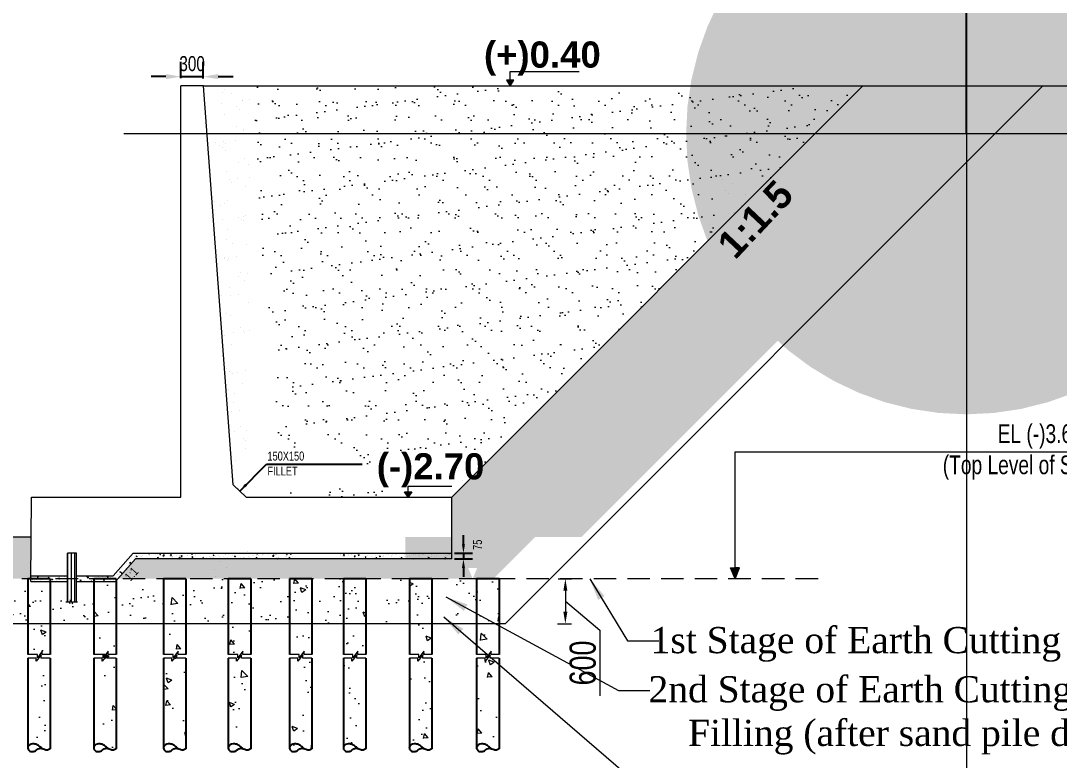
# Model space of a CAD drawing. Header units: inches. Extents: x -1277702 to 350617, y -622745 to 1282697.
# Drawn here: x -445983 to -432090, y 923710 to 933595 of the extents above; entities that cross this region are included whole.
import ezdxf

# ---------------------------------------------------------------- set-up
doc = ezdxf.new("R2010")
doc.units = ezdxf.units.IN
doc.header["$LTSCALE"] = 600
doc.header["$MEASUREMENT"] = 0
doc.linetypes.add('DASHED', pattern=[0.75, 0.5, -0.25])
for name, color, linetype, lineweight in [('DIM', 140, 'Continuous', 15), ('HATCH', 252, 'Continuous', 5), ('LINE', 7, 'Continuous', 20)]:
    doc.layers.add(name, color=color, linetype=linetype, lineweight=lineweight)
for name, color, linetype in [('P1', 7, 'Continuous'), ('TEXT', 7, 'Continuous'), ('TXT', 2, 'Continuous')]:
    doc.layers.add(name, color=color, linetype=linetype)
doc.styles.add('arial', font='swisscl.ttf')
doc.styles.add('BIG', font='ROMANT.SHX')
doc.styles.add('DIM', font='isocp3.shx')
doc.styles.add('dimText', font='ARIALN.TTF')
doc.dimstyles.new('dim_100', dxfattribs={"dimtxt": 200, "dimasz": 200, "dimexe": 200, "dimexo": 100, "dimgap": 70, "dimtad": 1, "dimdec": 0, "dimzin": 0, "dimdsep": 46, "dimtxsty": 'DIM', "dimcen": 150, "dimclrd": 5, "dimclre": 5, "dimclrt": 7, "dimadec": 0, "dimazin": 0, "dimtfac": 1, "dimtdec": 0, "dimtmove": 0, "dimatfit": 3, "dimfxl": 20, "dimtolj": 1, "dimtzin": 0, "dimarcsym": 0})
doc.dimstyles.new('dim_230', dxfattribs={"dimtxt": 460, "dimasz": 460, "dimexe": 230, "dimexo": 100, "dimgap": 100, "dimtad": 1, "dimdec": 0, "dimzin": 0, "dimdsep": 46, "dimtxsty": 'dimText', "dimcen": 0.09, "dimclrd": 256, "dimclre": 256, "dimclrt": 7, "dimadec": 0, "dimazin": 0, "dimtfac": 1, "dimtdec": 0, "dimtofl": 0, "dimtmove": 0, "dimatfit": 3, "dimfxl": 1, "dimtolj": 1, "dimtzin": 0, "dimlwd": -1, "dimlwe": -1, "dimarcsym": 0})
doc.dimstyles.new('dim_60', dxfattribs={"dimtxt": 120, "dimasz": 120, "dimexe": 60, "dimexo": 60, "dimgap": 50, "dimtad": 1, "dimdec": 0, "dimzin": 0, "dimdsep": 46, "dimtxsty": 'DIM', "dimcen": 0.09, "dimclrd": 5, "dimclre": 5, "dimclrt": 7, "dimadec": 0, "dimazin": 0, "dimtfac": 1, "dimtdec": 0, "dimtmove": 0, "dimatfit": 3, "dimfxl": 1, "dimtolj": 1, "dimtzin": 0, "dimarcsym": 0})
doc.dimstyles.new('dim_70', dxfattribs={"dimtxt": 140, "dimasz": 140, "dimexe": 70, "dimexo": 40, "dimgap": 50, "dimtad": 1, "dimdec": 0, "dimzin": 0, "dimdsep": 46, "dimtxsty": 'arial', "dimcen": 0.09, "dimclrd": 5, "dimclre": 5, "dimclrt": 7, "dimadec": 0, "dimazin": 0, "dimtfac": 1, "dimtdec": 0, "dimtmove": 0, "dimatfit": 3, "dimfxl": 1, "dimtolj": 1, "dimtzin": 0, "dimarcsym": 0})

# ---------------------------------------------------------------- blocks, each defined once
blk = doc.blocks.new('*D18')
at = {"layer": 'DEFPOINTS', "color": 0, "ltscale": 50}
for p in [(-443541, 932848), (-443841, 932729), (-443541, 932724)]:
    blk.add_point(p, dxfattribs=at)
at = {"layer": 'HATCH', "color": 5, "lineweight": -2, "ltscale": 50}
for p, q in [((-443841, 932829), (-443841, 933048)), ((-443541, 932824), (-443541, 933048)), ((-444041, 932848), (-444241, 932848)), ((-443841, 932848), (-443541, 932848)), ((-443341, 932848), (-443141, 932848))]:
    blk.add_line(p, q, dxfattribs=at)
at = {"layer": 'HATCH', "color": 5, "ltscale": 50}
for points in [[(-444041, 932882), (-444041, 932815), (-443841, 932848)], [(-443341, 932882), (-443341, 932815), (-443541, 932848)]]:
    blk.add_solid(points, dxfattribs=at)
at = {"layer": 'HATCH', "color": 7, "ltscale": 50, "insert": (-443691, 933021), "char_height": 200, "attachment_point": 5, "style": 'arial'}
blk.add_mtext('\\A1;300', dxfattribs=at)
blk = doc.blocks.new('*D20')
at = {"layer": 'DEFPOINTS', "color": 0, "ltscale": 500}
for p in [(-440539, 926401), (-440469, 926476), (-440061, 926401)]:
    blk.add_point(p, dxfattribs=at)
at = {"layer": 'DIM', "color": 5, "lineweight": -2, "ltscale": 500}
for p, q in [((-440061, 926596), (-440061, 926716)), ((-440181, 926476), (-439941, 926476)), ((-440181, 926401), (-439941, 926401)), ((-440061, 926476), (-440061, 926401)), ((-440061, 926281), (-440061, 926161))]:
    blk.add_line(p, q, dxfattribs=at)
at = {"layer": 'DIM', "color": 5, "ltscale": 500}
for points in [[(-440081, 926596), (-440041, 926596), (-440061, 926476)], [(-440081, 926281), (-440041, 926281), (-440061, 926401)]]:
    blk.add_solid(points, dxfattribs=at)
at = {"layer": 'DIM', "color": 7, "ltscale": 500, "insert": (-439873, 926590), "char_height": 120, "attachment_point": 5, "rotation": 90, "style": 'arial'}
blk.add_mtext('\\A1;75', dxfattribs=at)
blk = doc.blocks.new('DOT')
at = {"layer": 'DIM'}
for p, q in [((0, 62.633), (0, -75.16)), ((-75.247, 0), (71.067, 0))]:
    blk.add_line(p, q, dxfattribs=at)
at = {"layer": 'DIM', "const_width": 24.75}
blk.add_lwpolyline([(-12.625, 0, 1), (12.625, 0, 1)], format="xyb", close=True, dxfattribs=at)
blk = doc.blocks.new('RT')
at = {"layer": 'DIM', "ltscale": 50}
h = blk.add_hatch(dxfattribs=at)
h.set_pattern_fill('AR-CONC', color=8, scale=100, style=0)
h.set_pattern_definition([(50, (-3013919.5, 641592.65), (717.26018, -62.75213), [75, -825]), (355, (-3013919.5, 641592.65), (-138.75133, 752.19213), [60, -660]), (100.4514, (-3013859.75, 641587.4), (578.50938, 689.43954), [63.74019, -701.14211]), (46.1842, (-3013919.5, 641792.65), (1067.24105, -165.51901), [112.5, -1237.5]), (96.6356, (-3013830.6, 641778.9), (934.6627, 974.11787), [95.6103, -1051.713]), (351.1842, (-3013919.5, 641792.7), (934.66195, 974.1186), [90, -990]), (21, (-3013819.5, 641742.65), (596.90705, -402.61889), [75, -825]), (326, (-3013819.5, 641742.65), (243.31533, 725.15005), [60, -660]), (71.4514, (-3013769.8, 641709.1), (840.22263, 322.5305), [63.74019, -701.14211]), (37.5, (-3013919.52, 641592.65), (12.159855, 332.893854), [0, -652, 0, -670, 0, -662.5]), (7.5, (-3013919.52, 641592.65), (263.069537, 394.41171), [0, -382, 0, -637, 0, -252.5]), (327.5, (-3014142.52, 641592.65), (533.822436, -22.554872), [0, -250, 0, -780, 0, -1035]), (317.5, (-3014242.52, 641592.65), (583.18617, 100.10498), [0, -325, 0, -518, 0, -735])])
h.paths.add_polyline_path([(150, -2269), (138, -2291), (119, -2305), (97, -2311), (74, -2310), (52, -2302), (33, -2290), (15, -2276), (-6, -2267), (-29, -2266), (-52, -2273), (-64, -2281), (-86, -2289), (-109, -2290), (-130, -2283), (-150, -2271), (-150, 0), (150, 0)])
for points in [[(-150, -1014), (-44, -1014), (-44, -966), (22, -1055), (22, -1014), (150, -1014)], [(-150, -1063), (-29, -1063), (-29, -1015), (38, -1103), (38, -1063), (150, -1063)]]:
    blk.add_lwpolyline(points, dxfattribs=at)
at = {"layer": 'P1', "ltscale": 50}
for points in [[(-150, 0), (-150, -1014)], [(-150, 0), (150, 0)], [(150, 0), (150, -1014)], [(-150, -1063), (-150, -2271)], [(150, -1063), (150, -2253)]]:
    blk.add_lwpolyline(points, dxfattribs=at)
blk.add_spline([(-150, -2271), (-115, -2289), (-72, -2284), (-23, -2252), (15, -2223), (67, -2207), (106, -2210), (132, -2224), (144, -2239), (150, -2253), (150, -2266), (123, -2303), (73, -2309), (38, -2293), (10, -2273), (-18, -2265), (-51, -2273)], degree=3, dxfattribs=at)
blk = doc.blocks.new('PILE.5')
at = {"layer": 'HATCH', "color": 5}
blk.add_blockref('RT', (0, 0), dxfattribs=at)

msp = doc.modelspace()

# ---------------------------------------------------------------- hatches: boundary and pattern name
at = {"layer": 'DIM', "ltscale": 500}
h = msp.add_hatch(color=15, dxfattribs=at)
h.dxf.hatch_style = 1
h.paths.add_polyline_path([(-439434.55697, 932799.82282), (-439384.84839, 932799.82282), (-439434.55697, 932725.91902)])
h.paths.add_polyline_path([(-439484.26554, 932799.82282), (-439434.55697, 932799.82282), (-439434.55697, 932725.91902)])
h = msp.add_hatch(color=15, dxfattribs=at)
h.dxf.hatch_style = 1
h.paths.add_polyline_path([(-440801.24247, 927299.43212), (-440850.95104, 927299.43212), (-440801.24247, 927225.52831)])
h.paths.add_polyline_path([(-440751.53389, 927299.43212), (-440801.24247, 927299.43212), (-440801.24247, 927225.52831)])
h = msp.add_hatch(color=8, dxfattribs=at)
h.dxf.hatch_style = 1
h.paths.add_polyline_path([(-436366.14739, 926279.96849), (-436426.94836, 926279.96849), (-436487.74933, 926279.96849), (-436426.94836, 926134.82996)])
at = {"layer": 'HATCH', "ltscale": 10}
h = msp.add_hatch(dxfattribs=at)
h.set_pattern_fill('ANSI31', color=256, scale=375, angle=45, style=0)
h.set_pattern_definition([(90, (-310071.6, 935787.175), (-46.875, 7e-15), [])])
h.paths.add_polyline_path([(-445357.89436, 925820.98652), (-445313.68116, 925820.98652), (-445313.68116, 925849.54038), (-445285.6399, 925794.12486), (-445285.6399, 925820.98652), (-445237.89436, 925821.59579), (-445237.89436, 926475.69837), (-445357.89436, 926475.69837)])
at = {"layer": 'LINE', "ltscale": 50}
h = msp.add_hatch(dxfattribs=at)
h.set_pattern_fill('AR-SAND', color=4, scale=200, style=0)
h.set_pattern_definition([(37.5, (-1476341.04, 2399399.75), (-12.59867, 385.364754), [0, -304, 0, -340, 0, -325]), (7.5, (-1476341.04, 2399399.75), (353.95534, 564.42921), [0, -164, 0, -274, 0, -105]), (327.5, (-1476587.04, 2399399.75), (622.82837, 1.13181), [0, -100, 0, -360, 0, -470]), (317.5, (-1476587.04, 2399399.75), (601.22532, 175.53511), [0, -50, 0, -236, 0, -270])])
h.paths.add_polyline_path([(-434717.638, 932725.91902), (-442917.61689, 932718.46155), (-442511.3462, 927383.85231), (-442344.70552, 927225.52831), (-440801.24247, 927225.52831), (-440850.95104, 927299.43212), (-440751.53389, 927299.43212), (-440801.24247, 927225.52831), (-440218.02871, 927225.52831)])
h.paths.add_polyline_path([(-441020.11695, 927225.52831), (-440218.02871, 927225.52831), (-439903.61695, 927854.35804), (-441020.11695, 927854.35804)], flags=17)
h.paths.add_polyline_path([(-442518.02871, 927390.20131), (-441507.61695, 927440.10114), (-441507.61695, 927887.38627), (-442554.80712, 927880.61861)], flags=17)
at = {"layer": 'LINE', "lineweight": 9, "ltscale": 50}
h = msp.add_hatch(dxfattribs=at)
h.set_pattern_fill('AR-SAND', color=0, scale=80, style=0)
h.set_pattern_definition([(37.5, (-1476341.04, 2399399.75), (-5.039469, 154.1459015), [0, -121.6, 0, -136, 0, -130]), (7.5, (-1476341.04, 2399399.75), (141.582136, 225.771685), [0, -65.6, 0, -109.6, 0, -42]), (327.5, (-1476439.44, 2399399.75), (249.131349, 0.452724), [0, -40, 0, -144, 0, -188]), (317.5, (-1476439.44, 2399399.75), (240.490128, 70.214045), [0, -20, 0, -94.4, 0, -108])])
h.paths.add_polyline_path([(-440047.67895, 926680.80434), (-440047.67895, 927020.5042), (-440294.96408, 927020.5042), (-440294.96408, 926680.80434)], flags=9)
h.paths.add_polyline_path([(-436281.32349, 930653.45668), (-435921.49223, 931006.09811), (-436209.96496, 931300.45235), (-436569.79621, 930947.81092)], flags=24)
h.paths.add_polyline_path([(-437340.10513, 927833.66062), (-432447.84673, 932725.91902), (-434717.638, 932725.91902), (-440218.02871, 927225.52831), (-440218.02871, 926691.5963), (-439314.55863, 926691.5963), (-439314.55863, 927833.66062)])
h.paths.add_polyline_path([(-438482.16945, 926691.5963), (-437340.10513, 927833.66062), (-439314.55863, 927833.66062), (-439314.55863, 926691.5963)])
h = msp.add_hatch(dxfattribs=at)
h.set_pattern_fill('AR-SAND', color=0, scale=80, style=0)
h.set_pattern_definition([(37.5, (-1476963.62, 2399399.75), (-5.039469, 154.1459015), [0, -121.6, 0, -136, 0, -130]), (7.5, (-1476963.62, 2399399.75), (141.582136, 225.771685), [0, -65.6, 0, -109.6, 0, -42]), (327.5, (-1477062.02, 2399399.75), (249.131349, 0.452724), [0, -40, 0, -144, 0, -188]), (317.5, (-1477062.02, 2399399.75), (240.490128, 70.214045), [0, -20, 0, -94.4, 0, -108])])
h.paths.add_polyline_path([(-445844.14323, 926691.5963), (-447878.62288, 926691.5963), (-447321.85654, 926134.82996), (-445847.67769, 926134.82996)])
h.paths.add_polyline_path([(-439997.93718, 926279.96849), (-439937.13621, 926279.96849), (-439937.13621, 926691.5963), (-440840.60628, 926691.5963), (-440840.60628, 926400.69837), (-440990.60628, 926400.69837), (-444447.82834, 926400.69837), (-444686.22369, 926134.82996), (-439937.13621, 926134.82996)])
h.paths.add_polyline_path([(-446778.62288, 926134.82996), (-447321.85654, 926134.82996), (-447078.62288, 925891.5963), (-446778.62288, 925891.5963)])
h.paths.add_polyline_path([(-440586.30937, 926474.10612), (-440586.30937, 926705.92059), (-440404.26299, 926705.92059), (-440404.26299, 926474.10612)], flags=9)
h.paths.add_polyline_path([(-444513.06705, 926052.32082), (-444316.27582, 926269.78571), (-444450.28712, 926391.057), (-444647.07835, 926173.59211)], flags=9)
h.paths.add_polyline_path([(-439661.51337, 926134.82996), (-439104.74703, 926691.5963), (-439937.13621, 926691.5963), (-439937.13621, 926279.96849), (-439876.33524, 926279.96849), (-439937.13621, 926134.82996)])
at = {"layer": 'LINE', "ltscale": 50}
h = msp.add_hatch(dxfattribs=at)
h.set_pattern_fill('AR-SAND', color=4, scale=200, style=0)
h.set_pattern_definition([(37.5, (-1479097.63, 2405808.22), (-12.59867, 385.364754), [0, -304, 0, -340, 0, -325]), (7.5, (-1479097.6, 2405808.2), (353.95534, 564.42921), [0, -164, 0, -274, 0, -105]), (327.5, (-1479343.63, 2405808.22), (622.82837, 1.13181), [0, -100, 0, -360, 0, -470]), (317.5, (-1479343.6, 2405808.2), (601.22532, 175.53511), [0, -50, 0, -236, 0, -270])])
h.paths.add_polyline_path([(-439767.79812, 925891.5963), (-440207.18987, 925891.5963), (-440207.18987, 925534.82996), (-440124.56446, 925534.82996)])
h.paths.add_polyline_path([(-440507.18987, 925891.5963), (-441107.18987, 925891.5963), (-441107.18987, 925534.82996), (-440507.18987, 925534.82996)])
h.paths.add_polyline_path([(-441407.18987, 925891.5963), (-441989.60981, 925891.5963), (-441989.60981, 925534.82996), (-441407.18987, 925534.82996)])
h.paths.add_polyline_path([(-442289.60981, 925891.5963), (-442878.62288, 925891.5963), (-442907.18987, 925891.5963), (-442907.18987, 925534.82996), (-442289.60981, 925534.82996)])
h.paths.add_polyline_path([(-443207.18987, 925891.5963), (-443773.79684, 925891.5963), (-443773.79684, 925534.82996), (-443207.18987, 925534.82996)])
h.paths.add_polyline_path([(-444073.79684, 925891.5963), (-444707.18987, 925891.5963), (-444707.18987, 925534.82996), (-444073.79684, 925534.82996)])
h.paths.add_polyline_path([(-445007.18987, 925891.5963), (-445237.89436, 925891.5963), (-445237.89436, 925826.73016), (-445291.09262, 925826.73016), (-445291.09262, 925799.8685), (-445319.13388, 925855.28402), (-445319.13388, 925826.73016), (-445357.89436, 925826.73016), (-445357.89436, 925891.5963), (-445589.60981, 925891.5963), (-445589.60981, 925534.82996), (-445007.18987, 925534.82996)])
h.paths.add_polyline_path([(-445889.60981, 925891.5963), (-446478.62288, 925891.5963), (-446478.62288, 925534.82996), (-445889.60981, 925534.82996)])
h.paths.add_polyline_path([(-446778.62288, 925891.5963), (-447246.69562, 925891.5963), (-446889.92928, 925534.82996), (-446778.62288, 925534.82996)])
h.paths.add_polyline_path([(-445889.60981, 925891.5963), (-445889.60981, 926134.82996), (-446478.62288, 926134.82996), (-446478.62288, 925891.5963)])
h.paths.add_polyline_path([(-444073.79684, 925891.5963), (-444073.79684, 926134.82996), (-444686.22369, 926134.82996), (-444707.18987, 926111.4476), (-444707.18987, 925891.5963)])
h.paths.add_polyline_path([(-443207.18987, 925891.5963), (-443207.18987, 926134.82996), (-443773.79684, 926134.82996), (-443773.79684, 925891.5963)])
h.paths.add_polyline_path([(-442289.60981, 925891.5963), (-442289.60981, 926134.82996), (-442907.18987, 926134.82996), (-442907.18987, 925891.5963), (-442878.62288, 925891.5963)])
h.paths.add_polyline_path([(-441407.18987, 925891.5963), (-441407.18987, 926134.82996), (-441989.60981, 926134.82996), (-441989.60981, 925891.5963)])
h.paths.add_polyline_path([(-440507.18987, 925891.5963), (-440507.18987, 926134.82996), (-441107.18987, 926134.82996), (-441107.18987, 925891.5963)])
h.paths.add_polyline_path([(-439904.74703, 925891.5963), (-439661.51337, 926134.82996), (-440207.18987, 926134.82996), (-440207.18987, 925891.5963)])
h.paths.add_polyline_path([(-444513.06705, 926052.32082), (-444316.27582, 926269.78571), (-444450.28712, 926391.057), (-444647.07835, 926173.59211)], flags=9)

# ---------------------------------------------------------------- linework, layer by layer
at = {"color": 7, "lineweight": 15}
for p, q in [((-443540.75373, 932725.91902), (-443840.75373, 932725.91902)), ((-443840.75373, 927225.52831), (-443840.75373, 932725.91902)), ((-443140.60628, 927390.20131), (-443540.75373, 932725.91902)), ((-443140.60628, 927390.20131), (-442967.2831, 927225.52831)), ((-445847.89436, 926100.69837), (-445840.75373, 927225.52831)), ((-445840.75373, 927225.52831), (-443840.75373, 927225.52831)), ((-443840.75373, 927225.52831), (-443840.75373, 927225.52831)), ((-442967.2831, 927225.52831), (-440218.02871, 927225.52831)), ((-440218.02871, 926400.69837), (-440218.02871, 927225.52831)), ((-444478.89436, 926475.69837), (-440368.02871, 926475.69837)), ((-440368.02871, 926400.69837), (-444447.82834, 926400.69837)), ((-440368.02871, 926475.69837), (-440218.02871, 926475.69837)), ((-440218.02871, 926400.69837), (-440368.02871, 926400.69837)), ((-445847.89436, 926175.69837), (-445357.89436, 926175.69837)), ((-445237.89436, 926175.69837), (-444747.89436, 926175.69837)), ((-445847.89436, 926100.69837), (-445357.89436, 926100.69837)), ((-445237.89436, 926100.69837), (-444716.82834, 926100.69837))]:
    msp.add_line(p, q, dxfattribs=at)
for points in [[(-444478.89436, 926475.69837), (-444747.89436, 926175.69837)], [(-444447.82834, 926400.69837), (-444716.82834, 926100.69837)]]:
    msp.add_lwpolyline(points, dxfattribs=at)
at = {"layer": 'DIM', "ltscale": 500}
msp.add_line((-436426.94836, 927833.66062), (-430681.22159, 927833.66062, 0), dxfattribs=at)
at = {"layer": 'DIM', "color": 5, "ltscale": 500}
for p, q in [((-438792.38745, 926134.82996), (-438617.60717, 926134.82996)), ((-438697.60717, 925974.82996), (-438697.60717, 925694.82996)), ((-438697.60717, 925834.82996), (-438235.20607, 925446.02035)), ((-438804.50173, 925534.82996), (-438617.60717, 925534.82996)), ((-438235.20607, 925446.02035), (-438235.20607, 924572.00944))]:
    msp.add_line(p, q, dxfattribs=at)
at = {"layer": 'DIM', "ltscale": 500}
for points in [[(-439434.55697, 932799.82282), (-439434.55697, 932914.94108), (-438513.92839, 932914.94108)], [(-436426.94836, 926134.82996), (-436426.94836, 927833.66062)], [(-440801.24247, 927299.43212), (-440801.24247, 927375.34318), (-440216.38999, 927375.34318)], [(-436426.94836, 926134.82996), (-436487.74933, 926279.96849), (-436426.94836, 926279.96849)], [(-436426.94836, 926134.82996), (-436366.14739, 926279.96849), (-436426.94836, 926279.96849)]]:
    msp.add_lwpolyline(points, dxfattribs=at)
for points in [[(-439434.55697, 932725.91902), (-439384.84839, 932799.82282), (-439484.26554, 932799.82282)], [(-440801.24247, 927225.52831), (-440850.95104, 927299.43212), (-440751.53389, 927299.43212)]]:
    msp.add_lwpolyline(points, close=True, dxfattribs=at)
at = {"layer": 'DIM', "color": 5, "ltscale": 500}
for points in [[(-438724.27383, 925974.82996), (-438670.9405, 925974.82996), (-438697.60717, 926134.82996)], [(-438724.27383, 925694.82996), (-438670.9405, 925694.82996), (-438697.60717, 925534.82996)]]:
    msp.add_solid(points, dxfattribs=at)
at = {"layer": 'HATCH', "color": 5, "ltscale": 50}
msp.add_lwpolyline([(-443540.75373, 932725.91902), (-430541.72812, 932725.91902)], dxfattribs=at)
at = {"layer": 'LINE', "color": 4, "ltscale": 50}
for p, q in [((-443291.18612, 932631.14543), (-443291.18612, 932631.14543)), ((-443274.38118, 932731.13586), (-443274.38118, 932731.13586)), ((-443254.41174, 932676.62406), (-443254.41174, 932676.62406)), ((-443170.0726, 932622.8941), (-443170.0726, 932622.8941)), ((-443022.27532, 932526.75239), (-443022.27532, 932526.75239)), ((-443020.6031, 932530.83458), (-443020.6031, 932530.83458)), ((-442918.17361, 932540.45764), (-442918.17361, 932540.45764)), ((-443293.93122, 932490.98822), (-443293.93122, 932490.98822)), ((-443092.12124, 932448.73608), (-443092.12124, 932448.73608)), ((-443055.25737, 932414.95657), (-443055.25737, 932414.95657)), ((-443261.78251, 932345.7711), (-443261.78251, 932345.7711)), ((-443092.88607, 932175.80362), (-443092.88607, 932175.80362)), ((-443008.54693, 932122.07366), (-443008.54693, 932122.07366)), ((-443008.00442, 932145.46982), (-443008.00442, 932145.46982)), ((-443376.23066, 931962.32318), (-443376.23066, 931962.32318)), ((-443272.12895, 931976.02843), (-443272.12895, 931976.02843)), ((-443249.18384, 931960.40635), (-443249.18384, 931960.40635)), ((-443109.532, 931997.43473), (-443109.532, 931997.43473)), ((-443327.75438, 931927.51399), (-443327.75438, 931927.51399)), ((-443283.42036, 931897.57281), (-443283.42036, 931897.57281)), ((-443246.55649, 931863.7933), (-443246.55649, 931863.7933)), ((-443072.55904, 931704.35401), (-443072.55904, 931704.35401)), ((-442995.40575, 931760.10507), (-442995.40575, 931760.10507)), ((-442931.3604, 931674.98317), (-442931.3604, 931674.98317)), ((-443236.58517, 931575.0416), (-443236.58517, 931575.0416)), ((-443191.83145, 931468.76969), (-443191.83145, 931468.76969)), ((-443166.22871, 931426.69354), (-443166.22871, 931426.69354)), ((-443087.72974, 931482.47494), (-443087.72974, 931482.47494)), ((-442925.13278, 931503.88124), (-442925.13278, 931503.88124)), ((-442982.80708, 931374.74032), (-442982.80708, 931374.74032)), ((-443392.6631, 931173.03091), (-443392.6631, 931173.03091)), ((-443308.32396, 931119.30095), (-443308.32396, 931119.30095)), ((-443263.85816, 931153.19074), (-443263.85816, 931153.19074)), ((-443223.9865, 931189.67684), (-443223.9865, 931189.67684)), ((-443064.79328, 930970.78138), (-443064.79328, 930970.78138)), ((-443007.43223, 930975.2162), (-443007.43223, 930975.2162)), ((-442970.20841, 930989.37556), (-442970.20841, 930989.37556)), ((-443279.08812, 930939.45202), (-443279.08812, 930939.45202)), ((-443027.92942, 930937.00187), (-443027.92942, 930937.00187)), ((-443004.70304, 930925.87309), (-443004.70304, 930925.87309)), ((-443211.38782, 930804.31209), (-443211.38782, 930804.31209)), ((-443231.13743, 930672.21047), (-443231.13743, 930672.21047)), ((-443146.79828, 930618.48051), (-443146.79828, 930618.48051)), ((-442957.60974, 930604.01081), (-442957.60974, 930604.01081)), ((-443361.38757, 930410.78699), (-443361.38757, 930410.78699)), ((-443257.28586, 930424.49224), (-443257.28586, 930424.49224)), ((-443256.0924, 930419.61812), (-443256.0924, 930419.61812)), ((-443198.78915, 930418.94733), (-443198.78915, 930418.94733)), ((-443094.6889, 930445.89853), (-443094.6889, 930445.89853)), ((-443219.22854, 930385.8386), (-443219.22854, 930385.8386)), ((-443069.61176, 930171.39002), (-443069.61176, 930171.39002)), ((-443045.23109, 930226.39932), (-443045.23109, 930226.39932)), ((-442945.01107, 930218.64605), (-442945.01107, 930218.64605)), ((-443186.19048, 930033.58258), (-443186.19048, 930033.58258)), ((-442985.27261, 930117.66006), (-442985.27261, 930117.66006)), ((-443304.48006, 929923.10039), (-443304.48006, 929923.10039)), ((-443176.98835, 929917.2335), (-443176.98835, 929917.2335)), ((-443072.88664, 929930.93875), (-443072.88664, 929930.93875)), ((-442932.41239, 929833.2813), (-442932.41239, 929833.2813)), ((-443236.53021, 929675.23605), (-443236.53021, 929675.23605)), ((-443173.59181, 929648.21783), (-443173.59181, 929648.21783)), ((-443037.46533, 929492.82669), (-443037.46533, 929492.82669)), ((-443000.60146, 929459.04718), (-443000.60146, 929459.04718)), ((-442919.81372, 929447.91655), (-442919.81372, 929447.91655)), ((-443264.24502, 929387.91583), (-443264.24502, 929387.91583)), ((-443142.95439, 929422.27994), (-443142.95439, 929422.27994)), ((-442992.58913, 929423.68001), (-442992.58913, 929423.68001)), ((-443160.99314, 929262.85307), (-443160.99314, 929262.85307)), ((-443285.04964, 929114.88736), (-443285.04964, 929114.88736)), ((-443228.76445, 928941.66342), (-443228.76445, 928941.66342)), ((-443191.90058, 928907.88391), (-443191.90058, 928907.88391)), ((-443079.8458, 928894.36234), (-443079.8458, 928894.36234)), ((-442981.42872, 928921.4595), (-442981.42872, 928921.4595)), ((-443242.44276, 928872.95604), (-443242.44276, 928872.95604)), ((-443148.39447, 928877.48832), (-443148.39447, 928877.48832)), ((-443017.90313, 928748.44462), (-443017.90313, 928748.44462)), ((-443207.86311, 928667.79687), (-443207.86311, 928667.79687)), ((-443123.52397, 928614.06691), (-443123.52397, 928614.06691)), ((-443135.79579, 928492.12356), (-443135.79579, 928492.12356)), ((-443162.14525, 928365.6973), (-443162.14525, 928365.6973)), ((-443058.04354, 928379.40255), (-443058.04354, 928379.40255)), ((-443123.19712, 928106.75881), (-443123.19712, 928106.75881)), ((-443046.33744, 928166.97642), (-443046.33744, 928166.97642)), ((-442961.99829, 928113.24646), (-442961.99829, 928113.24646)), ((-443010.13737, 928014.872), (-443010.13737, 928014.872)), ((-442973.2735, 927981.09249), (-442973.2735, 927981.09249)), ((-442977.74603, 927872.14381), (-442977.74603, 927872.14381)), ((-443110.59845, 927721.39406), (-443110.59845, 927721.39406)), ((-443119.68007, 927417.86635), (-443119.68007, 927417.86635)), ((-443097.99978, 927336.0293), (-443097.99978, 927336.0293)), ((-443065.00271, 927342.82614), (-443065.00271, 927342.82614)), ((-442990.57517, 927270.48993), (-442990.57517, 927270.48993)), ((-443419.4571, 926415.09364), (-443419.4571, 926415.09364)), ((-442945.94555, 926503.1378), (-442945.94555, 926503.1378)), ((-443397.15579, 926263.43714), (-443397.15579, 926263.43714)), ((-443330.64227, 926367.45233), (-443330.64227, 926367.45233)), ((-443234.55883, 926284.84344), (-443234.55883, 926284.84344)), ((-443373.17342, 926168.16339), (-443373.17342, 926168.16339))]:
    msp.add_line(p, q, dxfattribs=at)
at = {"layer": 'LINE', "color": 0, "lineweight": 9, "ltscale": 50}
msp.add_line((-445844.14323, 926691.5963), (-449496.00789, 926691.5963), dxfattribs=at)
at = {"layer": 'LINE'}
for p, q in [((-445357.89436, 926175.69837), (-445357.89436, 926477.59151)), ((-445357.89436, 925826.47838), (-445357.89436, 926477.59151)), ((-445237.89436, 926477.59151), (-445357.89436, 926477.59151)), ((-445237.89436, 925822.90108), (-445237.89436, 926477.59151)), ((-445381.82337, 925826.73016), (-445319.13388, 925826.73016)), ((-445319.13388, 925826.73016), (-445319.13388, 925855.28402)), ((-445319.13388, 925855.28402), (-445291.09262, 925799.8685)), ((-445291.09262, 925799.8685), (-445291.09262, 925826.73016)), ((-445290.63893, 925826.73016), (-445224.69172, 925826.73016)), ((-439501.98689, 925534.82996), (-446889.92928, 925534.82996))]:
    msp.add_line(p, q, dxfattribs=at)
at = {"layer": 'LINE', "color": 2, "lineweight": 15}
for p, q in [((-444502.68062, 926417.06086), (-444502.68062, 926417.06086)), ((-444467.3992, 926420.37234), (-444467.3992, 926420.37234)), ((-444441.32399, 926435.48701), (-444427.32029, 926440.86253)), ((-444441.32395, 926435.48702), (-444431.3755, 926428.7767)), ((-444431.3767, 926428.7765), (-444427.32145, 926440.86234)), ((-444405.2199, 926446.04011), (-444405.2199, 926446.04011)), ((-444393.13023, 926474.27936), (-444393.13023, 926474.27936)), ((-444386.04338, 926437.08186), (-444386.04338, 926437.08186)), ((-444366.37789, 926433.17606), (-444366.37789, 926433.17606)), ((-444355.15194, 926452.63168), (-444355.15194, 926452.63168)), ((-444295.35338, 926475.56965), (-444277.56603, 926472.81099)), ((-444295.31634, 926475.60854), (-444295.23015, 926475.69837)), ((-444286.36574, 926469.76838), (-444286.36574, 926469.76838)), ((-444279.40555, 926462.60388), (-444279.40555, 926462.60388)), ((-444277.56657, 926472.81172), (-444277.90239, 926475.69837)), ((-444269.40615, 926457.10285), (-444269.40615, 926457.10285)), ((-444267.41323, 926472.41508), (-444264.65822, 926475.69837)), ((-444267.41322, 926472.41511), (-444255.45888, 926471.36924)), ((-444262.50052, 926448.17132), (-444262.50052, 926448.17132)), ((-444255.45982, 926471.36766), (-444256.25867, 926475.69837)), ((-444179.60126, 926465.25741), (-444179.60126, 926465.25741)), ((-444159.81317, 926462.25344), (-444159.81317, 926462.25344)), ((-444155.64142, 926406.94215), (-444155.64142, 926406.94215)), ((-444153.89811, 926419.46946), (-444139.8944, 926424.84498)), ((-444153.89807, 926419.46947), (-444143.94962, 926412.75915)), ((-444143.95082, 926412.75896), (-444139.89557, 926424.84479)), ((-444123.96119, 926459.86465), (-444114.31938, 926471.35532)), ((-444123.96118, 926459.86469), (-444112.00684, 926458.81882)), ((-444112.00778, 926458.81723), (-444114.3203, 926471.35377)), ((-444081.90519, 926442.46572), (-444064.11784, 926439.70706)), ((-444081.86807, 926442.50469), (-444066.29037, 926458.74)), ((-444079.89503, 926416.91435), (-444079.89503, 926416.91435)), ((-444076.38698, 926407.13271), (-444076.38698, 926407.13271)), ((-444072.83677, 926460.74644), (-444072.83677, 926460.74644)), ((-444064.11839, 926439.70778), (-444066.32804, 926458.70176)), ((-444061.22384, 926408.47839), (-444061.22384, 926408.47839)), ((-444058.79186, 926475.05716), (-444058.79186, 926475.05716)), ((-443980.50916, 926447.31422), (-443970.86734, 926458.80489)), ((-443980.50914, 926447.31426), (-443968.55481, 926446.26839)), ((-443968.55575, 926446.2668), (-443970.86827, 926458.80334)), ((-443966.07228, 926456.23546), (-443966.07228, 926456.23546)), ((-443959.74975, 926427.1537), (-443959.74975, 926427.1537)), ((-443957.34646, 926423.47365), (-443957.34646, 926423.47365)), ((-443953.58495, 926433.54339), (-443953.58495, 926433.54339)), ((-443903.51699, 926440.13496), (-443903.51699, 926440.13496)), ((-443868.457, 926409.36178), (-443850.66965, 926406.60312)), ((-443868.41981, 926409.40083), (-443852.84211, 926425.63614)), ((-443866.47222, 926403.45191), (-443852.46851, 926408.82743)), ((-443866.47218, 926403.45192), (-443862.38987, 926400.69837)), ((-443859.30779, 926451.72449), (-443859.30779, 926451.72449)), ((-443855.19723, 926400.69837), (-443852.46968, 926408.82724)), ((-443854.65911, 926437.55577), (-443854.65911, 926437.55577)), ((-443850.6702, 926406.60385), (-443852.87985, 926425.59782)), ((-443843.11251, 926447.1747), (-443843.11251, 926447.1747)), ((-443837.05712, 926434.7638), (-443827.41531, 926446.25446)), ((-443837.05711, 926434.76383), (-443825.10277, 926433.71796)), ((-443827.7706, 926450.10716), (-443827.7706, 926450.10716)), ((-443825.10371, 926433.71637), (-443827.41623, 926446.25291)), ((-443753.63781, 926450.35949), (-443753.63781, 926450.35949)), ((-443752.54331, 926447.21351), (-443752.54331, 926447.21351)), ((-443726.47528, 926467.19569), (-443726.47528, 926467.19569)), ((-443701.46052, 926466.7362), (-443701.46052, 926466.7362)), ((-443698.42774, 926467.95815), (-443684.42404, 926473.33366)), ((-443698.4277, 926467.95815), (-443688.47925, 926461.24784)), ((-443693.60508, 926422.21337), (-443683.96327, 926433.70404)), ((-443693.60507, 926422.2134), (-443681.65073, 926421.16754)), ((-443688.48046, 926461.24764), (-443684.42521, 926473.33347)), ((-443681.65168, 926421.16595), (-443683.9642, 926433.70248)), ((-443651.39256, 926473.32777), (-443651.39256, 926473.32777)), ((-443649.76043, 926465.35475), (-443649.76043, 926465.35475)), ((-443645.77882, 926442.70254), (-443645.77882, 926442.70254)), ((-443628.26008, 926404.41763), (-443628.26008, 926404.41763)), ((-443550.15305, 926409.66294), (-443540.51123, 926421.15361)), ((-443550.15303, 926409.66298), (-443538.1987, 926408.61711)), ((-443549.50506, 926412.85809), (-443549.50506, 926412.85809)), ((-443538.19964, 926408.61552), (-443540.51216, 926421.15205)), ((-443539.01433, 926438.19156), (-443539.01433, 926438.19156)), ((-443501.95, 926421.04667), (-443501.95, 926421.04667)), ((-443451.88204, 926427.63824), (-443451.88204, 926427.63824)), ((-443448.48375, 926425.66181), (-443448.48375, 926425.66181)), ((-443432.24984, 926433.68059), (-443432.24984, 926433.68059)), ((-443411.00186, 926451.9406), (-443396.99815, 926457.31612)), ((-443411.00181, 926451.9406), (-443401.05336, 926445.23029)), ((-443403.69212, 926400.69837), (-443397.0592, 926408.60318)), ((-443401.05458, 926445.23009), (-443396.99932, 926457.31593)), ((-443395.60227, 926400.69837), (-443397.06013, 926408.60162)), ((-443384.82104, 926407.92593), (-443384.82104, 926407.92593)), ((-443376.13565, 926437.61044), (-443376.13565, 926437.61044)), ((-443344.60638, 926440.65707), (-443344.60638, 926440.65707)), ((-443325.48536, 926429.16961), (-443325.48536, 926429.16961)), ((-443268.18381, 926427.94692), (-443268.18381, 926427.94692)), ((-443249.82558, 926454.23948), (-443249.82558, 926454.23948)), ((-443241.91903, 926454.73919), (-443241.91903, 926454.73919)), ((-443218.72087, 926424.65864), (-443218.72087, 926424.65864)), ((-443199.75761, 926460.83105), (-443199.75761, 926460.83105)), ((-443151.54658, 926447.96792), (-443151.54658, 926447.96792)), ((-443143.3297, 926400.96414), (-443143.3297, 926400.96414)), ((-443140.89772, 926467.54291), (-443140.89772, 926467.54291)), ((-443124.01122, 926470.80325), (-443124.01122, 926470.80325)), ((-443123.57597, 926435.92305), (-443109.57226, 926441.29857)), ((-443123.57593, 926435.92306), (-443113.62748, 926429.21274)), ((-443113.62869, 926429.21255), (-443109.57344, 926441.29838)), ((-443111.95638, 926420.14767), (-443111.95638, 926420.14767)), ((-443103.62355, 926404.05456), (-443103.62355, 926404.05456)), ((-443050.31506, 926408.54995), (-443050.31506, 926408.54995)), ((-443039.45232, 926415.9594), (-443039.45232, 926415.9594)), ((-443034.90934, 926467.98892), (-443034.90934, 926467.98892)), ((-443005.1919, 926415.63669), (-443005.1919, 926415.63669)), ((-443000.24709, 926415.14152), (-443000.24709, 926415.14152)), ((-442986.98632, 926424.07555), (-442986.98632, 926424.07555)), ((-442936.76497, 926430.04152), (-442936.76497, 926430.04152)), ((-442924.5007, 926425.11372), (-442924.5007, 926425.11372)), ((-442898.42741, 926411.12572), (-442898.42741, 926411.12572)), ((-442870.34908, 926444.09655), (-442870.34908, 926444.09655)), ((-442836.15008, 926419.9055), (-442822.14637, 926425.28102)), ((-442836.15004, 926419.90551), (-442826.20159, 926413.1952)), ((-442835.74367, 926442.84524), (-442835.74367, 926442.84524)), ((-442827.73186, 926471.76975), (-442809.94451, 926469.01109)), ((-442827.69435, 926471.80913), (-442823.96264, 926475.69837)), ((-442826.20281, 926413.195), (-442822.14755, 926425.28083)), ((-442809.94506, 926469.01183), (-442810.72293, 926475.69837)), ((-442798.19063, 926441.74276), (-442798.19063, 926441.74276)), ((-442791.66292, 926406.61474), (-442791.66292, 926406.61474)), ((-442753.71185, 926464.11755), (-442753.71185, 926464.11755)), ((-442748.12266, 926448.33433), (-442748.12266, 926448.33433)), ((-442731.86629, 926457.8405), (-442731.86629, 926457.8405)), ((-442684.89843, 926402.10377), (-442684.89843, 926402.10377)), ((-442672.37627, 926458.30653), (-442672.37627, 926458.30653)), ((-442631.61092, 926405.34385), (-442631.61092, 926405.34385)), ((-442629.17894, 926471.92262), (-442629.17894, 926471.92262)), ((-442614.28367, 926438.66582), (-442596.49632, 926435.90715)), ((-442614.24609, 926438.70527), (-442598.66839, 926454.94058)), ((-442596.49687, 926435.90789), (-442598.70652, 926454.90186)), ((-442573.73906, 926472.24838), (-442570.84417, 926475.69837)), ((-442573.73905, 926472.24842), (-442561.78471, 926471.20255)), ((-442561.78566, 926471.20094), (-442562.61527, 926475.69837)), ((-442560.69268, 926414.1474), (-442560.69268, 926414.1474)), ((-442548.72419, 926403.88796), (-442534.72049, 926409.26348)), ((-442548.72415, 926403.88796), (-442543.99539, 926400.69837)), ((-442548.61214, 926402.6448), (-442548.61214, 926402.6448)), ((-442546.0662, 926474.93557), (-442546.0662, 926474.93557)), ((-442537.59552, 926400.69837), (-442534.72167, 926409.26328)), ((-442530.58961, 926418.14757), (-442530.58961, 926418.14757)), ((-442496.17404, 926472.38958), (-442496.17404, 926472.38958)), ((-442472.86575, 926412.617), (-442472.86575, 926412.617)), ((-442444.05545, 926434.16839), (-442444.05545, 926434.16839)), ((-442430.28702, 926459.69795), (-442420.64521, 926471.18862)), ((-442430.28701, 926459.69799), (-442418.33267, 926458.65212)), ((-442426.71223, 926433.14283), (-442426.71223, 926433.14283)), ((-442418.33362, 926458.65051), (-442420.64615, 926471.18705)), ((-442400.83548, 926405.56188), (-442383.04813, 926402.80322)), ((-442400.79782, 926405.60141), (-442385.22012, 926421.83672)), ((-442389.40955, 926467.87861), (-442389.40955, 926467.87861)), ((-442383.04868, 926402.80396), (-442385.25833, 926421.79793)), ((-442380.67972, 926468.39419), (-442366.67601, 926473.76971)), ((-442380.67968, 926468.39419), (-442370.73122, 926461.68388)), ((-442370.73245, 926461.68368), (-442366.67719, 926473.76951)), ((-442346.55568, 926429.24604), (-442346.55568, 926429.24604)), ((-441704.84064, 926454.18939), (-441704.84064, 926454.18939)), ((-441701.44731, 926447.22495), (-441701.44731, 926447.22495)), ((-441673.91014, 926435.83761), (-441673.91014, 926435.83761)), ((-441664.25741, 926447.14753), (-441654.61559, 926458.63819)), ((-441664.2574, 926447.14756), (-441652.30306, 926446.10169)), ((-441660.06749, 926463.36764), (-441660.06749, 926463.36764)), ((-441652.30401, 926446.10009), (-441654.61653, 926458.63662)), ((-441600.42601, 926460.02867), (-441600.42601, 926460.02867)), ((-441598.16375, 926445.80981), (-441598.16375, 926445.80981)), ((-441588.2034, 926474.21039), (-441588.2034, 926474.21039)), ((-441553.303, 926458.85666), (-441553.303, 926458.85666)), ((-441520.80537, 926434.5971), (-441511.16356, 926446.08777)), ((-441520.80536, 926434.59713), (-441508.85102, 926433.55127)), ((-441508.85198, 926433.54966), (-441511.1645, 926446.08619)), ((-441498.9806, 926408.44516), (-441498.9806, 926408.44516)), ((-441496.54863, 926475.02393), (-441496.54863, 926475.02393)), ((-441471.85367, 926462.43885), (-441471.85367, 926462.43885)), ((-441470.67625, 926452.37664), (-441456.67255, 926457.75216)), ((-441470.67621, 926452.37665), (-441460.72776, 926445.66633)), ((-441460.72899, 926445.66613), (-441456.67373, 926457.75197)), ((-441446.53851, 926454.34569), (-441446.53851, 926454.34569)), ((-441421.78571, 926469.03042), (-441421.78571, 926469.03042)), ((-441396.29326, 926422.52728), (-441396.29326, 926422.52728)), ((-441377.35334, 926422.04667), (-441375.16933, 926424.64946)), ((-441377.35332, 926422.04671), (-441375.16933, 926421.85563)), ((-441375.16933, 926424.64946), (-441367.71152, 926433.53734)), ((-441375.16933, 926421.85563), (-441365.39899, 926421.00084)), ((-441365.39994, 926420.99923), (-441367.71246, 926433.53576)), ((-441339.77403, 926449.83471), (-441339.77403, 926449.83471)), ((-441295.27195, 926435.331), (-441295.27195, 926435.331)), ((-441275.17911, 926472.18872), (-441275.17911, 926472.18872)), ((-441272.34315, 926416.74932), (-441272.34315, 926416.74932)), ((-441246.54917, 926414.94062), (-441246.54917, 926414.94062)), ((-441233.9013, 926409.49625), (-441224.25948, 926420.98691)), ((-441233.90129, 926409.49628), (-441221.94695, 926408.45041)), ((-441233.00954, 926445.32374), (-441233.00954, 926445.32374)), ((-441221.94791, 926408.4488), (-441224.26043, 926420.98534)), ((-441222.27519, 926423.34089), (-441222.27519, 926423.34089)), ((-441191.39457, 926450.32626), (-441191.39457, 926450.32626)), ((-441183.25037, 926436.35909), (-441169.24666, 926441.73461)), ((-441183.25032, 926436.3591), (-441173.30187, 926429.64878)), ((-441173.3031, 926429.64859), (-441169.24785, 926441.73442)), ((-441168.41462, 926467.67774), (-441168.41462, 926467.67774)), ((-441146.5288, 926433.31309), (-441146.5288, 926433.31309)), ((-441129.91193, 926434.96162), (-441129.91193, 926434.96162)), ((-441126.24505, 926440.81276), (-441126.24505, 926440.81276)), ((-441088.70723, 926464.40838), (-441088.70723, 926464.40838)), ((-441087.3005, 926400.69837), (-441080.80745, 926408.43648)), ((-441079.38129, 926400.69837), (-441080.80839, 926408.43491)), ((-441061.65014, 926463.16677), (-441061.65014, 926463.16677)), ((-441020.21872, 926449.94213), (-441020.21872, 926449.94213)), ((-441019.48056, 926436.30179), (-441019.48056, 926436.30179)), ((-441013.2747, 926454.98261), (-441013.2747, 926454.98261)), ((-440990.11789, 926410.63332), (-440990.11789, 926410.63332)), ((-440970.15076, 926456.5337), (-440970.15076, 926456.5337)), ((-440965.35167, 926411.06925), (-440965.35167, 926411.06925)), ((-440954.88565, 926458.6558), (-440954.88565, 926458.6558)), ((-440912.71608, 926431.79082), (-440912.71608, 926431.79082)), ((-440896.63747, 926475.00361), (-440896.63747, 926475.00361)), ((-440895.82448, 926420.34155), (-440881.82077, 926425.71707)), ((-440895.82444, 926420.34155), (-440885.87599, 926413.63124)), ((-440894.40437, 926466.5059), (-440894.40437, 926466.5059)), ((-440886.24052, 926425.62859), (-440886.24052, 926425.62859)), ((-440885.87722, 926413.63104), (-440881.82196, 926425.71687)), ((-440848.71444, 926431.09024), (-440848.71444, 926431.09024)), ((-440848.12116, 926454.14482), (-440848.12116, 926454.14482)), ((-440820.7082, 926404.2526), (-440820.7082, 926404.2526)), ((-440805.95159, 926427.27984), (-440805.95159, 926427.27984)), ((-440783.55317, 926439.7107), (-440783.55317, 926439.7107)), ((-440770.64024, 926410.84417), (-440770.64024, 926410.84417)), ((-440724.57911, 926464.40838), (-440724.57911, 926464.40838)), ((-440723.17238, 926400.69837), (-440716.67933, 926408.43648)), ((-440715.25317, 926400.69837), (-440716.68027, 926408.43491)), ((-440697.52202, 926463.16677), (-440697.52202, 926463.16677)), ((-440656.09061, 926449.94213), (-440656.09061, 926449.94213)), ((-440655.35245, 926436.30179), (-440655.35245, 926436.30179)), ((-440649.14658, 926454.98261), (-440649.14658, 926454.98261)), ((-440625.98978, 926410.63332), (-440625.98978, 926410.63332)), ((-440606.02264, 926456.5337), (-440606.02264, 926456.5337)), ((-440601.22355, 926411.06925), (-440601.22355, 926411.06925)), ((-440590.75753, 926458.6558), (-440590.75753, 926458.6558)), ((-440548.58796, 926431.79082), (-440548.58796, 926431.79082)), ((-440532.50935, 926475.00361), (-440532.50935, 926475.00361)), ((-440531.69636, 926420.34155), (-440517.69265, 926425.71707)), ((-440531.69632, 926420.34155), (-440521.74787, 926413.63124)), ((-440530.27625, 926466.5059), (-440530.27625, 926466.5059)), ((-440522.1124, 926425.62859), (-440522.1124, 926425.62859)), ((-440521.7491, 926413.63104), (-440517.69384, 926425.71687)), ((-440484.58632, 926431.09024), (-440484.58632, 926431.09024)), ((-440483.99304, 926454.14482), (-440483.99304, 926454.14482)), ((-440456.58008, 926404.2526), (-440456.58008, 926404.2526)), ((-440441.82347, 926427.27984), (-440441.82347, 926427.27984)), ((-440419.42505, 926439.7107), (-440419.42505, 926439.7107)), ((-440406.51212, 926410.84417), (-440406.51212, 926410.84417)), ((-440316.45935, 926470.63822), (-440316.45935, 926470.63822)), ((-440314.29873, 926431.58995), (-440314.29873, 926431.58995)), ((-440310.63638, 926401.76198), (-440303.77844, 926400.69837)), ((-440310.59826, 926401.802), (-440295.02056, 926418.03731)), ((-440305.78357, 926441.18309), (-440305.78357, 926441.18309)), ((-440293.04669, 926400.69837), (-440295.05924, 926417.99803)), ((-440273.50043, 926442.81201), (-440273.50043, 926442.81201)), ((-440272.12915, 926404.72497), (-440272.12915, 926404.72497)), ((-440257.48731, 926472.08168), (-440254.45255, 926475.69837)), ((-440257.4873, 926472.08172), (-440245.53296, 926471.03585)), ((-440245.53392, 926471.03423), (-440246.39428, 926475.69837)), ((-440243.2589, 926408.31965), (-440243.2589, 926408.31965)), ((-444636.75779, 926271.64639), (-444636.75779, 926271.64639)), ((-444584.14388, 926350.52873), (-444584.14388, 926350.52873)), ((-444578.632, 926274.92949), (-444578.632, 926274.92949)), ((-444574.95049, 926273.13268), (-444574.95049, 926273.13268)), ((-444572.51851, 926339.71145), (-444572.51851, 926339.71145)), ((-444542.93592, 926327.04872), (-444542.93592, 926327.04872)), ((-444538.84166, 926376.59126), (-444538.84166, 926376.59126)), ((-444526.56704, 926347.0775), (-444516.92522, 926358.56817)), ((-444526.56702, 926347.07754), (-444514.61269, 926346.03167)), ((-444514.61362, 926346.03009), (-444516.92614, 926358.56663)), ((-444496.67209, 926349.72628), (-444496.67209, 926349.72628)), ((-445847.65064, 926139.09071), (-445846.44966, 926138.28064)), ((-445847.59172, 926148.37142), (-445842.39445, 926150.36647)), ((-445846.45085, 926138.28045), (-445842.3956, 926150.36628)), ((-445831.77864, 926120.68937), (-445831.77864, 926120.68937)), ((-445825.94549, 926106.81776), (-445825.94549, 926106.81776)), ((-445805.2946, 926105.60828), (-445805.2946, 926105.60828)), ((-445802.86262, 926172.18705), (-445802.86262, 926172.18705)), ((-445771.06986, 926122.31137), (-445771.06986, 926122.31137)), ((-445762.13483, 926159.15449), (-445752.49302, 926170.64516)), ((-445762.13482, 926159.15453), (-445750.18048, 926158.10866)), ((-445750.18141, 926158.1071), (-445752.49393, 926170.64363)), ((-445725.01415, 926116.17839), (-445725.01415, 926116.17839)), ((-445721.00189, 926128.90295), (-445721.00189, 926128.90295)), ((-445709.30826, 926126.83875), (-445709.30826, 926126.83875)), ((-445702.60725, 926119.6904), (-445702.60725, 926119.6904)), ((-445645.25551, 926138.87515), (-445645.25551, 926138.87515)), ((-445618.68279, 926146.60407), (-445609.04098, 926158.09473)), ((-445618.68278, 926146.6041), (-445606.72845, 926145.55823)), ((-445618.24967, 926111.66742), (-445618.24967, 926111.66742)), ((-445606.72937, 926145.55667), (-445609.0419, 926158.0932)), ((-445601.58594, 926132.49412), (-445601.58594, 926132.49412)), ((-445592.67102, 926146.85975), (-445592.67102, 926146.85975)), ((-445568.97227, 926128.9734), (-445554.96856, 926134.34892)), ((-445568.97222, 926128.97341), (-445559.02377, 926122.26309)), ((-445559.02497, 926122.2629), (-445554.96971, 926134.34873)), ((-445518.94543, 926155.50418), (-445518.94543, 926155.50418)), ((-445511.48518, 926107.15645), (-445511.48518, 926107.15645)), ((-445497.70857, 926147.48938), (-445497.70857, 926147.48938)), ((-445476.03379, 926166.88075), (-445476.03379, 926166.88075)), ((-445475.23076, 926134.05364), (-445465.58894, 926145.54431)), ((-445475.23075, 926134.05367), (-445463.27641, 926133.00781)), ((-445468.87746, 926162.09576), (-445468.87746, 926162.09576)), ((-445463.27734, 926133.00624), (-445465.58986, 926145.54277)), ((-445404.72069, 926102.64547), (-445404.72069, 926102.64547)), ((-445395.02122, 926161.5715), (-445395.02122, 926161.5715)), ((-445393.13108, 926172.06796), (-445393.13108, 926172.06796)), ((-445215.9963, 926172.93129), (-445215.9963, 926172.93129)), ((-445193.62056, 926126.37843), (-445193.62056, 926126.37843)), ((-445192.55451, 926122.79171), (-445192.55451, 926122.79171)), ((-445188.32668, 926108.95279), (-445178.68487, 926120.44345)), ((-445188.32667, 926108.95282), (-445176.37234, 926107.90695)), ((-445176.37327, 926107.90538), (-445178.68579, 926120.44192)), ((-445134.37955, 926107.61098), (-445134.37955, 926107.61098)), ((-445110.88704, 926175.69837), (-445103.55341, 926170.75178)), ((-445109.23181, 926168.42031), (-445109.23181, 926168.42031)), ((-445103.55461, 926170.75158), (-445101.89477, 926175.69837)), ((-445096.11454, 926152.13009), (-445078.32719, 926149.37143)), ((-445096.07765, 926152.16882), (-445080.49995, 926168.40413)), ((-445089.86717, 926136.87383), (-445089.86717, 926136.87383)), ((-445078.32773, 926149.37215), (-445080.53738, 926168.36612)), ((-445067.31048, 926143.00746), (-445067.31048, 926143.00746)), ((-445041.26987, 926100.69837), (-445035.23283, 926107.89303)), ((-445033.90689, 926100.69837), (-445035.23375, 926107.89149)), ((-445017.74232, 926127.63198), (-445017.74232, 926127.63198)), ((-445017.24252, 926149.59903), (-445017.24252, 926149.59903)), ((-445002.46732, 926163.90934), (-445002.46732, 926163.90934)), ((-444988.84586, 926149.67755), (-444988.84586, 926149.67755)), ((-444984.32519, 926100.69837), (-444980.11678, 926102.31383)), ((-444980.65993, 926100.69837), (-444980.11794, 926102.31364)), ((-444941.49613, 926159.57124), (-444941.49613, 926159.57124)), ((-444901.10508, 926147.65297), (-444901.10508, 926147.65297)), ((-444895.70283, 926159.39836), (-444895.70283, 926159.39836)), ((-444884.96848, 926164.67281), (-444884.96848, 926164.67281)), ((-444882.66635, 926119.02615), (-444864.879, 926116.26749)), ((-444882.62938, 926119.06496), (-444867.05168, 926135.30027)), ((-444864.87954, 926116.26822), (-444867.08919, 926135.26219)), ((-444853.18206, 926103.73961), (-444853.18206, 926103.73961)), ((-444826.07601, 926161.44454), (-444812.07231, 926166.82006)), ((-444826.07597, 926161.44454), (-444816.12752, 926154.73423)), ((-444817.73199, 926103.9095), (-444817.73199, 926103.9095)), ((-444816.12872, 926154.73403), (-444812.07347, 926166.81987)), ((-444788.93835, 926154.88739), (-444788.93835, 926154.88739)), ((-444784.71311, 926112.17616), (-444784.71311, 926112.17616)), ((-444784.46785, 926167.67397), (-444784.46785, 926167.67397)), ((-444741.98561, 926113.8817), (-444741.98561, 926113.8817)), ((-444736.54482, 926123.76061), (-444736.54482, 926123.76061)), ((-444724.34343, 926177.2414), (-444724.34343, 926177.2414)), ((-444689.3717, 926192.76405), (-444689.3717, 926192.76405)), ((-444682.17386, 926150.37642), (-444682.17386, 926150.37642)), ((-444681.25983, 926191.55865), (-444681.25983, 926191.55865)), ((-444667.83062, 926187.69497), (-444667.83062, 926187.69497)), ((-444658.03154, 926225.95077), (-444644.02783, 926231.32629)), ((-444658.0315, 926225.95078), (-444648.08305, 926219.24046)), ((-444648.08425, 926219.24027), (-444644.02899, 926231.3261)), ((-444642.26881, 926209.1895), (-444632.62699, 926220.68017)), ((-444642.26879, 926209.18954), (-444630.31446, 926208.14367)), ((-444630.31539, 926208.14209), (-444632.62791, 926220.67863))]:
    msp.add_line(p, q, dxfattribs=at)
at = {"layer": 'LINE', "linetype": 'DASHED'}
msp.add_line((-435317.64579, 926134.82996), (-447489.92928, 926134.82996), dxfattribs=at)
at = {"layer": 'LINE'}
for points in [[(-434717.638, 932725.91902), (-440218.02871, 927225.52831)], [(-432310.89783, 932725.91902), (-439501.98689, 925534.82996)]]:
    msp.add_lwpolyline(points, dxfattribs=at)

# ---------------------------------------------------------------- block references
at = {"layer": 'HATCH', "color": 5, "xscale": -1}
for p in [(-445739.60981, 926134.82996), (-444857.18987, 926134.82996), (-443923.79684, 926134.82996), (-443057.18987, 926134.82996), (-442237.95086, 926134.82996), (-441517.03223, 926134.82996), (-440634.61229, 926134.82996), (-439734.61229, 926134.82996)]:
    msp.add_blockref('PILE.5', p, dxfattribs=at)

# ---------------------------------------------------------------- texts
at = {"layer": 'DIM', "color": 7, "ltscale": 500, "insert": (-438463.90662, 925009.0149), "char_height": 350, "attachment_point": 5, "rotation": 90, "style": 'arial'}
msp.add_mtext('\\A1;600', dxfattribs=at)
at = {"layer": 'LINE', "char_height": 350, "attachment_point": 8, "style": 'BIG'}
for s, insert, width in [('{\\fTimes New Roman|b0|i0|c0|p18;1st Stage of Earth Cutting for Sand Pile Drive}', (-432696.42505, 925025.08262), 31814.6263291), ('{\\fTimes New Roman|b0|i0|c0|p18;2nd Stage of Earth Cutting for Sand Filling (after sand pile driving)}', (-433782.35016, 923784.49969), 8510.0821764)]:
    msp.add_mtext(s, dxfattribs=dict(at, insert=insert, width=width))
at = {"layer": 'TEXT', "ltscale": 500, "insert": (-436155.91399, 930941.20737), "char_height": 368.7936, "width": 1223.6417743, "attachment_point": 5, "rotation": 46.675496775, "style": 'arial'}
msp.add_mtext('{\\fArial|b1|i0|c0|p34;\\C6;1:1.5}', dxfattribs=at)
at = {"layer": 'TEXT', "color": 6, "insert": (-432273.64213, 927829.29023, 0), "char_height": 250, "width": 4868.7507395, "attachment_point": 5, "style": 'arial'}
msp.add_mtext('{\\C7;EL (-)3.625\\P(Top Level of Sand Pile)}', dxfattribs=at)
at = {"layer": 'TXT', "color": 0, "style": 'arial'}
msp.add_text('1:1', height=120, rotation=47.857005068, dxfattribs=at).set_placement((-444515.19038, 926094.86792))
at = {"layer": 'TXT', "color": 0, "char_height": 350, "width": 683.0173747, "attachment_point": 5, "style": 'arial'}
for s, insert in [('{\\fArial|b1|i0|c0|p34;\\C6;(+)0.40}', (-439005.40798, 933090.51501)), ('{\\fArial|b1|i0|c0|p34;\\C6;(-)2.70}', (-440501.00259, 927585.93195))]:
    msp.add_mtext(s, dxfattribs=dict(at, insert=insert))
at = {"layer": 'TXT', "color": 0, "insert": (-442683.25682, 927675.90392), "char_height": 120, "attachment_point": 4, "style": 'arial'}
msp.add_mtext('150X150\\PFILLET', dxfattribs=at)

# ---------------------------------------------------------------- dimensions: what is measured, and where the dimension line sits
at = {"layer": 'DIM', "ltscale": 500}
dim = msp.add_linear_dim(base=(-440060.91223, 926400.69837), p1=(-440469.34123, 926475.69837), p2=(-440538.6244, 926400.69837), angle=90, dimstyle='dim_60', override={"dimexe": 120, "dimtxsty": 'arial', "dimtmove": 2, "dimfxl": 120, "dimfxlon": 1}, dxfattribs=at)
dim.commit()
dim.dimension.update_dxf_attribs({"geometry": '*D20', "text_midpoint": (-439872.7086, 926590.01335), "dimtype": 160})
at = {"layer": 'HATCH', "ltscale": 50}
dim = msp.add_linear_dim(base=(-443540.75373, 932848.32612), p1=(-443840.75373, 932728.69538), p2=(-443540.75373, 932724.15558), angle=180, dimstyle='dim_100', override={"dimtxsty": 'arial', "dimtmove": 1}, dxfattribs=at)
dim.commit()
dim.dimension.update_dxf_attribs({"geometry": '*D18', "text_midpoint": (-443690.75373, 932848.32612), "dimtype": 160})

# ---------------------------------------------------------------- leaders
at = {"layer": 'DIM', "ltscale": 500}
for points in [[(-438371.19698, 926134.82996), (-437867.62016, 925304.84812), (-437449.13525, 925305.04245)], [(-440295.69193, 925891.5963), (-437986.39285, 924640.76618), (-437567.90795, 924640.96051)], [(-440324.53406, 925624.25331), (-437792.78502, 923445.42915), (-437312.68999, 923445.42915)]]:
    msp.add_leader(points, dimstyle='dim_230', override={"dimasz": 300}, dxfattribs=at)
at = {"layer": 'HATCH', "color": 5, "ltscale": 50}
for points in [[(-433331.88006, 932083.72797), (-433331.88006, 934414.95311), (-433622.09066, 934414.95311)], [(-446386.47301, 915792.69902), (-446386.47301, 918640.16292), (-446096.26241, 918640.16292)]]:
    msp.add_leader(points, dimstyle='dim_70', override={"dimasz": 150, "dimtad": 0, "dimldrblk": 'Dot'}, dxfattribs=at)
at = {"layer": 'LINE'}
msp.add_leader([(-443053.94469, 927307.86481), (-442694.66303, 927665.87194), (-441415.74063, 927665.83892)], dimstyle='dim_60', dxfattribs=at)

doc.saveas('drawing.dxf')
